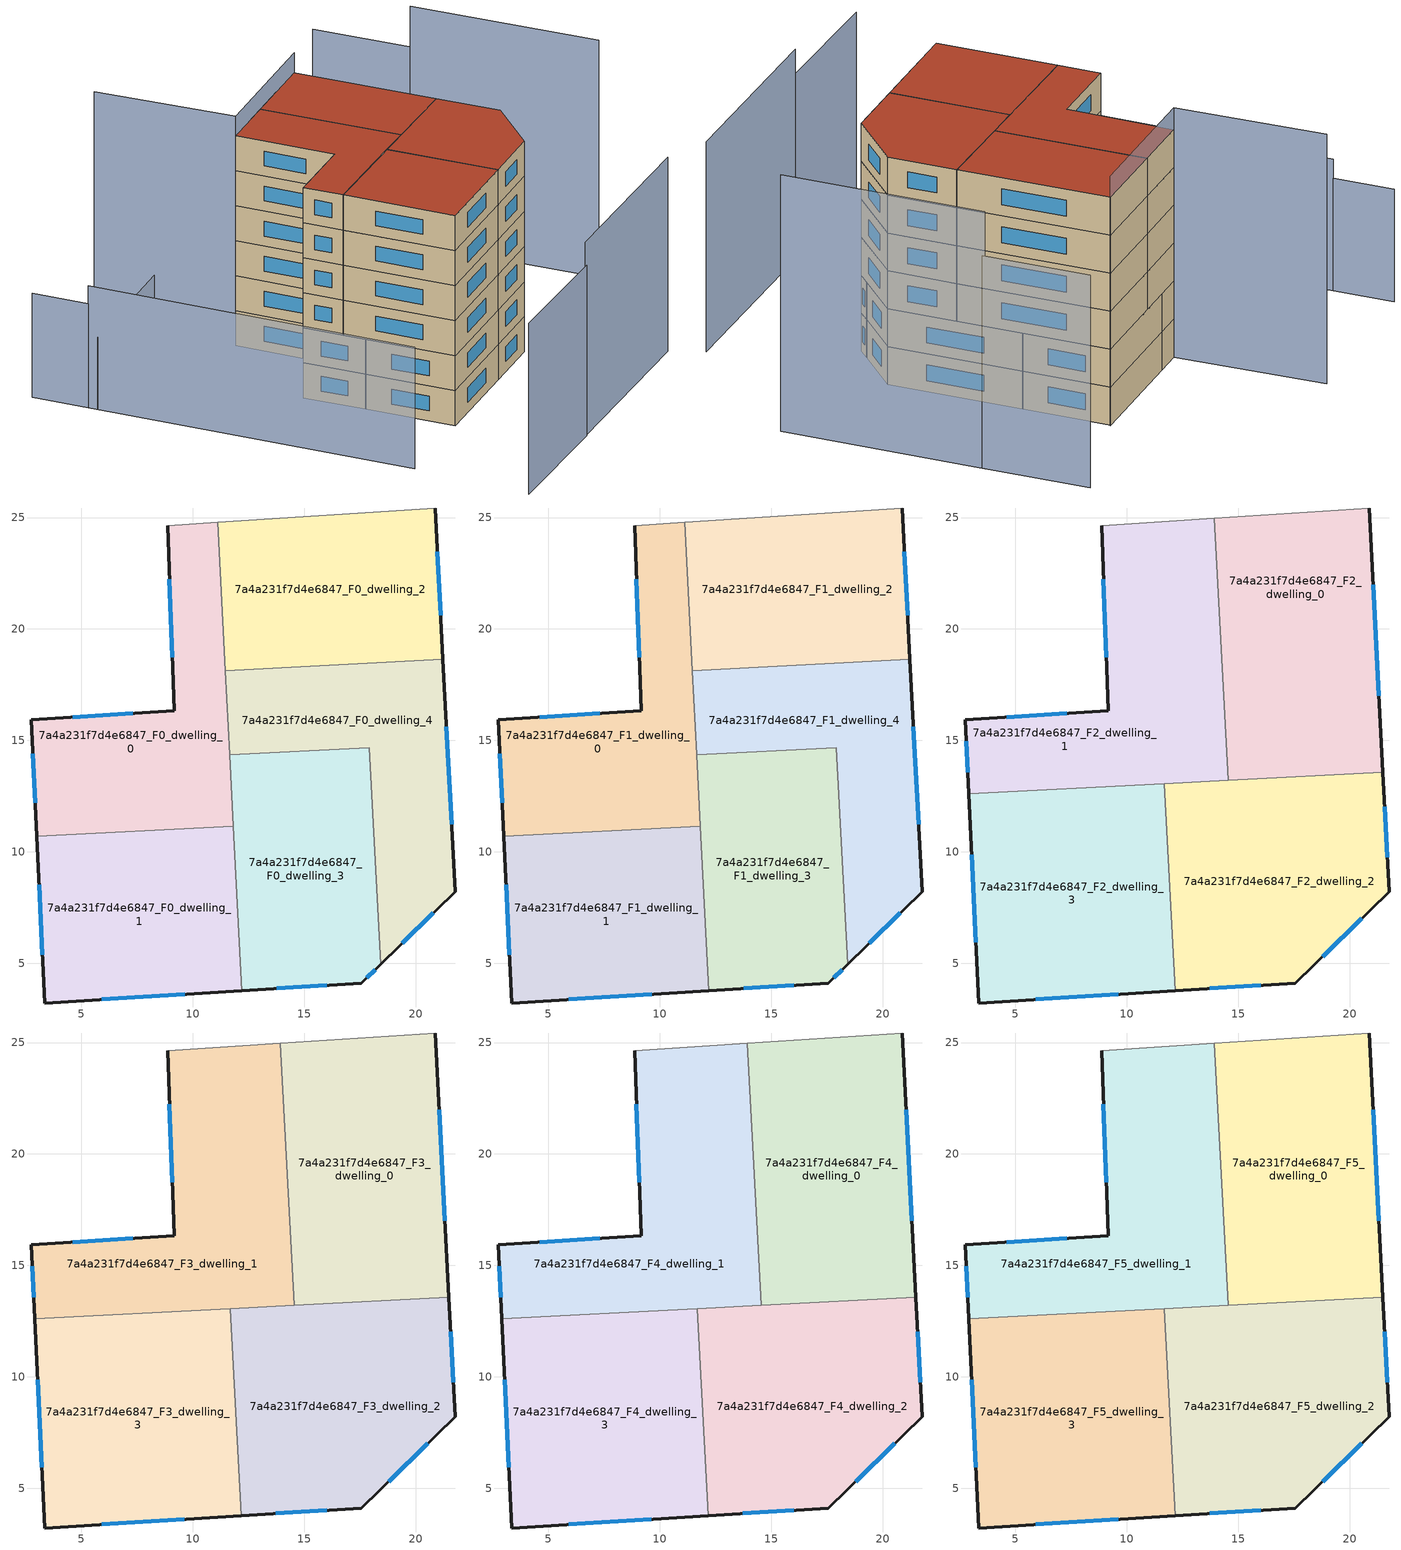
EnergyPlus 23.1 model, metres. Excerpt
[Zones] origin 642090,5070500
7a4a231f7d4e6847_F0_dwelling_0
 floor ground (EU_floor_Construction): 11.11,24.78 11.82,11.16 3.01,10.7 2.76,15.92 9.17,16.32 8.87,24.63 z0
 wall outside (EU_wall_Construction): 8.87,24.63 9.17,16.32 2.76,15.92 3.01,10.7 z0:3
 wall adiabatic (EU_wall_Construction): 11.11,24.78 8.87,24.63 z0:3
 wall to 7a4a231f7d4e6847_F0_dwelling_1 (EU_wall_Construction): 3.01,10.7 11.82,11.16 z0:3
 wall to 7a4a231f7d4e6847_F0_dwelling_2 (EU_wall_Construction): 11.46,18.13 11.11,24.78 z0:3
 wall to 7a4a231f7d4e6847_F0_dwelling_4 (EU_wall_Construction): 11.66,14.34 11.46,18.13 z0:3
 wall to 7a4a231f7d4e6847_F0_dwelling_3 (EU_wall_Construction): 11.82,11.16 11.66,14.34 z0:3
 window (EU_Window_Construction): 8.95,22.22 9.08,18.73 / 2.83,14.41 2.94,12.21 / 7.31,16.21 4.62,16.04 z0.87:2.13
7a4a231f7d4e6847_F0_dwelling_1
 floor ground (EU_floor_Construction): 11.82,11.16 12.21,3.78 3.36,3.22 3.01,10.7 z0
 wall outside (EU_wall_Construction): 3.01,10.7 3.36,3.22 12.21,3.78 z0:3
 wall to 7a4a231f7d4e6847_F0_dwelling_3 (EU_wall_Construction): 12.21,3.78 11.82,11.16 z0:3
 window (EU_Window_Construction): 3.11,8.53 3.26,5.38 / 5.92,3.38 9.64,3.61 z0.87:2.13
7a4a231f7d4e6847_F0_dwelling_2
 floor ground (EU_floor_Construction): 20.88,25.43 21.23,18.64 11.46,18.13 11.11,24.78 z0
 wall outside (EU_wall_Construction): 21.23,18.64 20.88,25.43 z0:3
 wall to 7a4a231f7d4e6847_F0_dwelling_4 (EU_wall_Construction): 11.46,18.13 21.23,18.64 z0:3
 wall adiabatic (EU_wall_Construction): 20.88,25.43 11.11,24.78 z0:3
 window (EU_Window_Construction): 21.13,20.61 20.98,23.46 z0.87:2.13
7a4a231f7d4e6847_F0_dwelling_3
 floor ground (EU_floor_Construction): 17.92,14.67 18.43,4.95 17.57,4.11 12.21,3.78 11.66,14.34 z0
 wall outside (EU_wall_Construction): 12.21,3.78 17.57,4.11 18.43,4.95 z0:3
 wall to 7a4a231f7d4e6847_F0_dwelling_4 (EU_wall_Construction): 18.43,4.95 17.92,14.67 11.66,14.34 z0:3
 window (EU_Window_Construction): 13.76,3.87 16.01,4.01 / 17.82,4.36 18.18,4.71 z0.87:2.13
7a4a231f7d4e6847_F0_dwelling_4
 floor ground (EU_floor_Construction): 21.23,18.64 21.77,8.21 18.43,4.95 17.92,14.67 11.66,14.34 11.46,18.13 z0
 wall outside (EU_wall_Construction): 18.43,4.95 21.77,8.21 21.23,18.64 z0:3
 window (EU_Window_Construction): 21.61,11.24 21.39,15.62 / 19.4,5.9 20.8,7.27 z0.87:2.13
7a4a231f7d4e6847_F1_dwelling_0
 floor to 7a4a231f7d4e6847_F0_dwelling_0 (EU_floor_Construction): 11.11,24.78 11.82,11.16 3.01,10.7 2.76,15.92 9.17,16.32 8.87,24.63 z3
 wall outside (EU_wall_Construction): 8.87,24.63 9.17,16.32 2.76,15.92 3.01,10.7 z3:6
 wall adiabatic (EU_wall_Construction): 11.11,24.78 8.87,24.63 z3:6
 wall to 7a4a231f7d4e6847_F1_dwelling_1 (EU_wall_Construction): 3.01,10.7 11.82,11.16 z3:6
 wall to 7a4a231f7d4e6847_F1_dwelling_2 (EU_wall_Construction): 11.46,18.13 11.11,24.78 z3:6
 wall to 7a4a231f7d4e6847_F1_dwelling_4 (EU_wall_Construction): 11.66,14.34 11.46,18.13 z3:6
 wall to 7a4a231f7d4e6847_F1_dwelling_3 (EU_wall_Construction): 11.82,11.16 11.66,14.34 z3:6
 window (EU_Window_Construction): 8.95,22.22 9.08,18.73 / 2.83,14.41 2.94,12.21 / 7.31,16.21 4.62,16.04 z3.87:5.13
7a4a231f7d4e6847_F1_dwelling_1
 floor to 7a4a231f7d4e6847_F0_dwelling_1 (EU_floor_Construction): 11.82,11.16 12.21,3.78 3.36,3.22 3.01,10.7 z3
 wall outside (EU_wall_Construction): 3.01,10.7 3.36,3.22 12.21,3.78 z3:6
 wall to 7a4a231f7d4e6847_F1_dwelling_3 (EU_wall_Construction): 12.21,3.78 11.82,11.16 z3:6
 window (EU_Window_Construction): 3.11,8.53 3.26,5.38 / 5.92,3.38 9.64,3.61 z3.87:5.13
 ceiling adiabatic (EU_roof_Construction): 12.17,3.77 11.79,11.15 3.01,10.7 3.36,3.22 z6
7a4a231f7d4e6847_F1_dwelling_2
 floor to 7a4a231f7d4e6847_F0_dwelling_2 (EU_floor_Construction): 20.88,25.43 21.23,18.64 11.46,18.13 11.11,24.78 z3
 wall outside (EU_wall_Construction): 21.23,18.64 20.88,25.43 z3:6
 wall to 7a4a231f7d4e6847_F1_dwelling_4 (EU_wall_Construction): 11.46,18.13 21.23,18.64 z3:6
 wall adiabatic (EU_wall_Construction): 20.88,25.43 11.11,24.78 z3:6
 window (EU_Window_Construction): 21.13,20.61 20.98,23.46 z3.87:5.13
7a4a231f7d4e6847_F1_dwelling_3
 floor to 7a4a231f7d4e6847_F0_dwelling_3 (EU_floor_Construction): 17.92,14.67 18.43,4.95 17.57,4.11 12.21,3.78 11.66,14.34 z3
 wall outside (EU_wall_Construction): 12.21,3.78 17.57,4.11 18.43,4.95 z3:6
 wall to 7a4a231f7d4e6847_F1_dwelling_4 (EU_wall_Construction): 18.43,4.95 17.92,14.67 11.66,14.34 z3:6
 window (EU_Window_Construction): 13.76,3.87 16.01,4.01 / 17.82,4.36 18.18,4.71 z3.87:5.13
 ceiling adiabatic (EU_roof_Construction): 17.57,4.11 18.43,4.95 17.99,13.38 11.72,13.05 12.21,3.78 z6
7a4a231f7d4e6847_F1_dwelling_4
 floor to 7a4a231f7d4e6847_F0_dwelling_4 (EU_floor_Construction): 21.23,18.64 21.77,8.21 18.43,4.95 17.92,14.67 11.66,14.34 11.46,18.13 z3
 wall outside (EU_wall_Construction): 18.43,4.95 21.77,8.21 21.23,18.64 z3:6
 window (EU_Window_Construction): 21.61,11.24 21.39,15.62 / 19.4,5.9 20.8,7.27 z3.87:5.13
 ceiling adiabatic (EU_roof_Construction): 21.77,8.21 21.49,13.56 17.99,13.38 18.43,4.95 z6
7a4a231f7d4e6847_F2_dwelling_0
 floor to 7a4a231f7d4e6847_F1_dwelling_2 (EU_floor_Construction): 20.88,25.43 21.23,18.64 14.28,18.28 13.94,24.97 z6
 floor to 7a4a231f7d4e6847_F1_dwelling_4 (EU_floor_Construction): 21.23,18.64 21.49,13.56 17.99,13.38 17.92,14.67 14.48,14.49 14.28,18.28 z6
 floor to 7a4a231f7d4e6847_F1_dwelling_3 (EU_floor_Construction): 17.92,14.67 17.99,13.38 14.55,13.2 14.48,14.49 z6
 wall outside (EU_wall_Construction): 21.49,13.56 20.88,25.43 z6:9
 wall to 7a4a231f7d4e6847_F2_dwelling_1 (EU_wall_Construction): 13.94,24.97 14.55,13.2 z6:9
 wall adiabatic (EU_wall_Construction): 20.88,25.43 13.94,24.97 z6:9
 wall to 7a4a231f7d4e6847_F2_dwelling_2 (EU_wall_Construction): 14.55,13.2 21.49,13.56 z6:9
 window (EU_Window_Construction): 21.31,17 21.06,21.99 z6.87:8.13
7a4a231f7d4e6847_F2_dwelling_1
 floor to 7a4a231f7d4e6847_F1_dwelling_0 (EU_floor_Construction): 11.11,24.78 11.72,13.06 2.92,12.6 2.76,15.92 9.17,16.32 8.87,24.63 z6
 floor to 7a4a231f7d4e6847_F1_dwelling_2 (EU_floor_Construction): 13.94,24.97 14.28,18.28 11.46,18.13 11.11,24.78 z6
 floor to 7a4a231f7d4e6847_F1_dwelling_4 (EU_floor_Construction): 14.28,18.28 14.48,14.49 11.66,14.34 11.46,18.13 z6
 floor to 7a4a231f7d4e6847_F1_dwelling_3 (EU_floor_Construction): 14.48,14.49 14.55,13.2 11.72,13.06 11.66,14.34 z6
 wall outside (EU_wall_Construction): 8.87,24.63 9.17,16.32 2.76,15.92 2.92,12.6 z6:9
 wall adiabatic (EU_wall_Construction): 13.94,24.97 8.87,24.63 z6:9
 wall to 7a4a231f7d4e6847_F2_dwelling_3 (EU_wall_Construction): 2.92,12.6 11.69,13.05 z6:9
 wall to 7a4a231f7d4e6847_F2_dwelling_2 (EU_wall_Construction): 11.69,13.05 14.55,13.2 z6:9
 window (EU_Window_Construction): 2.81,14.96 2.87,13.56 / 7.31,16.21 4.62,16.04 / 8.95,22.22 9.08,18.73 z6.87:8.13
7a4a231f7d4e6847_F2_dwelling_2
 floor to 7a4a231f7d4e6847_F1_dwelling_1 (EU_floor_Construction): 11.82,11.16 12.21,3.78 12.17,3.77 11.79,11.15 z6
 floor to 7a4a231f7d4e6847_F1_dwelling_0 (EU_floor_Construction): 11.72,13.05 11.82,11.16 11.79,11.15 11.69,13.05 z6
 floor adiabatic (EU_floor_Construction): 21.49,13.56 21.77,8.21 17.57,4.11 12.17,3.77 12.21,3.78 11.72,13.05 11.69,13.05 z6
 wall outside (EU_wall_Construction): 12.17,3.77 17.57,4.11 21.77,8.21 21.49,13.56 z6:9
 wall to 7a4a231f7d4e6847_F2_dwelling_3 (EU_wall_Construction): 11.69,13.05 12.17,3.77 z6:9
 window (EU_Window_Construction): 18.79,5.3 20.55,7.02 / 13.74,3.87 16,4.01 / 21.69,9.77 21.57,12.01 z6.87:8.13
7a4a231f7d4e6847_F2_dwelling_3
 floor to 7a4a231f7d4e6847_F1_dwelling_0 (EU_floor_Construction): 11.69,13.05 11.79,11.15 3.01,10.7 2.92,12.6 z6
 floor adiabatic (EU_floor_Construction): 11.69,13.05 12.17,3.77 3.36,3.22 2.92,12.6 3.01,10.7 11.79,11.15 z6
 wall outside (EU_wall_Construction): 2.92,12.6 3.36,3.22 12.17,3.77 z6:9
 window (EU_Window_Construction): 5.91,3.38 9.62,3.61 / 3.04,9.88 3.23,5.94 z6.87:8.13
7a4a231f7d4e6847_F3_dwelling_0
 floor to 7a4a231f7d4e6847_F2_dwelling_0 (EU_floor_Construction): 20.88,25.43 21.49,13.56 14.55,13.2 13.94,24.97 z9
 wall outside (EU_wall_Construction): 21.49,13.56 20.88,25.43 z9:12
 wall to 7a4a231f7d4e6847_F3_dwelling_1 (EU_wall_Construction): 13.94,24.97 14.55,13.2 z9:12
 wall adiabatic (EU_wall_Construction): 20.88,25.43 13.94,24.97 z9:12
 wall to 7a4a231f7d4e6847_F3_dwelling_2 (EU_wall_Construction): 14.55,13.2 21.49,13.56 z9:12
 window (EU_Window_Construction): 21.31,17 21.06,21.99 z9.87:11.13
7a4a231f7d4e6847_F3_dwelling_1
 floor to 7a4a231f7d4e6847_F2_dwelling_1 (EU_floor_Construction): 13.94,24.97 14.55,13.2 2.92,12.6 2.76,15.92 9.17,16.32 8.87,24.63 z9
 wall outside (EU_wall_Construction): 8.87,24.63 9.17,16.32 2.76,15.92 2.92,12.6 z9:12
 wall adiabatic (EU_wall_Construction): 13.94,24.97 8.87,24.63 z9:12
 wall to 7a4a231f7d4e6847_F3_dwelling_3 (EU_wall_Construction): 2.92,12.6 11.69,13.05 z9:12
 wall to 7a4a231f7d4e6847_F3_dwelling_2 (EU_wall_Construction): 11.69,13.05 14.55,13.2 z9:12
 window (EU_Window_Construction): 2.81,14.96 2.87,13.56 / 7.31,16.21 4.62,16.04 / 8.95,22.22 9.08,18.73 z9.87:11.13
7a4a231f7d4e6847_F3_dwelling_2
 floor to 7a4a231f7d4e6847_F2_dwelling_2 (EU_floor_Construction): 21.49,13.56 21.77,8.21 17.57,4.11 12.17,3.77 11.69,13.05 z9
 wall outside (EU_wall_Construction): 12.17,3.77 17.57,4.11 21.77,8.21 21.49,13.56 z9:12
 wall to 7a4a231f7d4e6847_F3_dwelling_3 (EU_wall_Construction): 11.69,13.05 12.17,3.77 z9:12
 window (EU_Window_Construction): 18.79,5.3 20.55,7.02 / 13.74,3.87 16,4.01 / 21.69,9.77 21.57,12.01 z9.87:11.13
7a4a231f7d4e6847_F3_dwelling_3
 floor to 7a4a231f7d4e6847_F2_dwelling_3 (EU_floor_Construction): 11.69,13.05 12.17,3.77 3.36,3.22 2.92,12.6 z9
 wall outside (EU_wall_Construction): 2.92,12.6 3.36,3.22 12.17,3.77 z9:12
 window (EU_Window_Construction): 5.91,3.38 9.62,3.61 / 3.04,9.88 3.23,5.94 z9.87:11.13
7a4a231f7d4e6847_F4_dwelling_0
 floor to 7a4a231f7d4e6847_F3_dwelling_0 (EU_floor_Construction): 20.88,25.43 21.49,13.56 14.55,13.2 13.94,24.97 z12
 wall outside (EU_wall_Construction): 21.49,13.56 20.88,25.43 z12:15
 wall to 7a4a231f7d4e6847_F4_dwelling_1 (EU_wall_Construction): 13.94,24.97 14.55,13.2 z12:15
 wall adiabatic (EU_wall_Construction): 20.88,25.43 13.94,24.97 z12:15
 wall to 7a4a231f7d4e6847_F4_dwelling_2 (EU_wall_Construction): 14.55,13.2 21.49,13.56 z12:15
 window (EU_Window_Construction): 21.31,17 21.06,21.99 z12.87:14.13
7a4a231f7d4e6847_F4_dwelling_1
 floor to 7a4a231f7d4e6847_F3_dwelling_1 (EU_floor_Construction): 13.94,24.97 14.55,13.2 2.92,12.6 2.76,15.92 9.17,16.32 8.87,24.63 z12
 wall outside (EU_wall_Construction): 8.87,24.63 9.17,16.32 2.76,15.92 2.92,12.6 z12:15
 wall adiabatic (EU_wall_Construction): 13.94,24.97 8.87,24.63 z12:15
 wall to 7a4a231f7d4e6847_F4_dwelling_3 (EU_wall_Construction): 2.92,12.6 11.69,13.05 z12:15
 wall to 7a4a231f7d4e6847_F4_dwelling_2 (EU_wall_Construction): 11.69,13.05 14.55,13.2 z12:15
 window (EU_Window_Construction): 2.81,14.96 2.87,13.56 / 7.31,16.21 4.62,16.04 / 8.95,22.22 9.08,18.73 z12.87:14.13
7a4a231f7d4e6847_F4_dwelling_2
 floor to 7a4a231f7d4e6847_F3_dwelling_2 (EU_floor_Construction): 21.49,13.56 21.77,8.21 17.57,4.11 12.17,3.77 11.69,13.05 z12
 wall outside (EU_wall_Construction): 12.17,3.77 17.57,4.11 21.77,8.21 21.49,13.56 z12:15
 wall to 7a4a231f7d4e6847_F4_dwelling_3 (EU_wall_Construction): 11.69,13.05 12.17,3.77 z12:15
 window (EU_Window_Construction): 18.79,5.3 20.55,7.02 / 13.74,3.87 16,4.01 / 21.69,9.77 21.57,12.01 z12.87:14.13
7a4a231f7d4e6847_F4_dwelling_3
 floor to 7a4a231f7d4e6847_F3_dwelling_3 (EU_floor_Construction): 11.69,13.05 12.17,3.77 3.36,3.22 2.92,12.6 z12
 wall outside (EU_wall_Construction): 2.92,12.6 3.36,3.22 12.17,3.77 z12:15
 window (EU_Window_Construction): 5.91,3.38 9.62,3.61 / 3.04,9.88 3.23,5.94 z12.87:14.13
7a4a231f7d4e6847_F5_dwelling_0
 floor to 7a4a231f7d4e6847_F4_dwelling_0 (EU_floor_Construction): 20.88,25.43 21.49,13.56 14.55,13.2 13.94,24.97 z15
 wall outside (EU_wall_Construction): 21.49,13.56 20.88,25.43 z15:18
 wall to 7a4a231f7d4e6847_F5_dwelling_1 (EU_wall_Construction): 13.94,24.97 14.55,13.2 z15:18
 wall adiabatic (EU_wall_Construction): 20.88,25.43 13.94,24.97 z15:18
 wall to 7a4a231f7d4e6847_F5_dwelling_2 (EU_wall_Construction): 14.55,13.2 21.49,13.56 z15:18
 window (EU_Window_Construction): 21.31,17 21.06,21.99 z15.87:17.13
 roof outside (EU_roof_Construction): 21.49,13.56 20.88,25.43 13.94,24.97 14.55,13.2 z18
7a4a231f7d4e6847_F5_dwelling_1
 floor to 7a4a231f7d4e6847_F4_dwelling_1 (EU_floor_Construction): 13.94,24.97 14.55,13.2 2.92,12.6 2.76,15.92 9.17,16.32 8.87,24.63 z15
 wall outside (EU_wall_Construction): 8.87,24.63 9.17,16.32 2.76,15.92 2.92,12.6 z15:18
 wall adiabatic (EU_wall_Construction): 13.94,24.97 8.87,24.63 z15:18
 wall to 7a4a231f7d4e6847_F5_dwelling_3 (EU_wall_Construction): 2.92,12.6 11.69,13.05 z15:18
 wall to 7a4a231f7d4e6847_F5_dwelling_2 (EU_wall_Construction): 11.69,13.05 14.55,13.2 z15:18
 window (EU_Window_Construction): 2.81,14.96 2.87,13.56 / 7.31,16.21 4.62,16.04 / 8.95,22.22 9.08,18.73 z15.87:17.13
 roof outside (EU_roof_Construction): 14.55,13.2 13.94,24.97 8.87,24.63 9.17,16.32 2.76,15.92 2.92,12.6 z18
7a4a231f7d4e6847_F5_dwelling_2
 floor to 7a4a231f7d4e6847_F4_dwelling_2 (EU_floor_Construction): 21.49,13.56 21.77,8.21 17.57,4.11 12.17,3.77 11.69,13.05 z15
 wall outside (EU_wall_Construction): 12.17,3.77 17.57,4.11 21.77,8.21 21.49,13.56 z15:18
 wall to 7a4a231f7d4e6847_F5_dwelling_3 (EU_wall_Construction): 11.69,13.05 12.17,3.77 z15:18
 window (EU_Window_Construction): 18.79,5.3 20.55,7.02 / 13.74,3.87 16,4.01 / 21.69,9.77 21.57,12.01 z15.87:17.13
 roof outside (EU_roof_Construction): 17.57,4.11 21.77,8.21 21.49,13.56 11.69,13.05 12.17,3.77 z18
7a4a231f7d4e6847_F5_dwelling_3
 floor to 7a4a231f7d4e6847_F4_dwelling_3 (EU_floor_Construction): 11.69,13.05 12.17,3.77 3.36,3.22 2.92,12.6 z15
 wall outside (EU_wall_Construction): 2.92,12.6 3.36,3.22 12.17,3.77 z15:18
 window (EU_Window_Construction): 5.91,3.38 9.62,3.61 / 3.04,9.88 3.23,5.94 z15.87:17.13
 roof outside (EU_roof_Construction): 12.17,3.77 11.69,13.05 2.92,12.6 3.36,3.22 z18
shading: 6.01,-6.65 22.47,-5.8 z0:16.6; -5.12,-7.17 6.16,-6.69 z0:14.6; 31.98,4.69 31.18,20.42 z0:20.3; -5.94,30.14 -4.87,2.71 z0:10.4; 31.19,20.23 30.78,28.55 z0:16.8; 20.96,25.43 8.81,24.63 / 8.81,24.63 8.04,36.33 z0:19.7; 5.86,30.18 -5.94,29.34 z0:6.2; -6.14,34.84 -5.94,30.14 z0:8.9
[Building]
EU S2 Campaign: North Axis=0; Terrain=City; Solar Distribution=FullExterior
[Site:Location]
Lyon-Bron: Latitude=45.75; Longitude=5; Time Zone=1; Elevation=198
[SizingPeriod:WeatherFileDays]
AnnualSizingPeriod: Begin Month=1; Begin Day of Month=1; End Month=12; End Day of Month=31; Day of Week for Start Day=Monday; Use Weather File Daylight Saving Period=No; Use Weather File Rain and Snow Indicators=No
[MATERIAL]
EU_InternalMass_Material: Roughness=MediumRough; Thickness=0.1; Conductivity=1; Density=1800; Specific Heat=900; Thermal Absorptance=0.9; Solar Absorptance=0.7; Visible Absorptance=0.7
[MATERIAL:NOMASS] Roughness=MediumRough; Thermal Absorptance=0.9; Solar Absorptance=0.7; Visible Absorptance=0.7
Name | Thermal Resistance
EU_wall_NoMass | 1.15691
EU_roof_NoMass | 1.19505
EU_floor_NoMass | 1.78277
[WINDOWMATERIAL:SIMPLEGLAZINGSYSTEM]
EU_Window_SimpleGlazing: UFactor=2.71266; Solar Heat Gain Coefficient=0.75; Visible Transmittance=0.75
[CONSTRUCTION]
EU_wall_Construction: EU_wall_NoMass
EU_roof_Construction: EU_roof_NoMass
EU_floor_Construction: EU_floor_NoMass
EU_InternalMass_Construction: EU_InternalMass_Material
EU_Window_Construction: EU_Window_SimpleGlazing
[ZONE] Type=1; Multiplier=1; Ceiling Height=autocalculate; Floor Area=autocalculate; Part of Total Floor Area=Yes
Name | Volume
7a4a231f7d4e6847_F0_dwelling_0; 7a4a231f7d4e6847_F1_dwelling_0 | 197.433
7a4a231f7d4e6847_F2_dwelling_0; 7a4a231f7d4e6847_F3_dwelling_0; 7a4a231f7d4e6847_F4_dwelling_0; 7a4a231f7d4e6847_F5_dwelling_0 | 246.823
7a4a231f7d4e6847_F0_dwelling_1; 7a4a231f7d4e6847_F1_dwelling_1 | 197.45
7a4a231f7d4e6847_F2_dwelling_1; 7a4a231f7d4e6847_F3_dwelling_1; 7a4a231f7d4e6847_F4_dwelling_1; 7a4a231f7d4e6847_F5_dwelling_1 | 246.83
7a4a231f7d4e6847_F0_dwelling_2; 7a4a231f7d4e6847_F1_dwelling_2; 7a4a231f7d4e6847_F0_dwelling_3; 7a4a231f7d4e6847_F1_dwelling_3 | 197.464
7a4a231f7d4e6847_F2_dwelling_2; 7a4a231f7d4e6847_F3_dwelling_2; 7a4a231f7d4e6847_F4_dwelling_2; 7a4a231f7d4e6847_F5_dwelling_2 | 246.834
7a4a231f7d4e6847_F2_dwelling_3; 7a4a231f7d4e6847_F3_dwelling_3; 7a4a231f7d4e6847_F4_dwelling_3; 7a4a231f7d4e6847_F5_dwelling_3 | 246.816
7a4a231f7d4e6847_F0_dwelling_4; 7a4a231f7d4e6847_F1_dwelling_4 | 197.447
[INTERNALMASS] Construction=EU_InternalMass_Construction
Name | Zone or ZoneList | Surface Area
7a4a231f7d4e6847_F0_dwelling_0_EU_InternalMass | 7a4a231f7d4e6847_F0_dwelling_0 | 65.8118
7a4a231f7d4e6847_F0_dwelling_1_EU_InternalMass | 7a4a231f7d4e6847_F0_dwelling_1 | 65.8177
7a4a231f7d4e6847_F0_dwelling_2_EU_InternalMass | 7a4a231f7d4e6847_F0_dwelling_2 | 65.822
7a4a231f7d4e6847_F0_dwelling_3_EU_InternalMass | 7a4a231f7d4e6847_F0_dwelling_3 | 65.821
7a4a231f7d4e6847_F0_dwelling_4_EU_InternalMass | 7a4a231f7d4e6847_F0_dwelling_4 | 65.8159
7a4a231f7d4e6847_F1_dwelling_0_EU_InternalMass | 7a4a231f7d4e6847_F1_dwelling_0 | 65.8118
7a4a231f7d4e6847_F1_dwelling_1_EU_InternalMass | 7a4a231f7d4e6847_F1_dwelling_1 | 65.8177
7a4a231f7d4e6847_F1_dwelling_2_EU_InternalMass | 7a4a231f7d4e6847_F1_dwelling_2 | 65.822
7a4a231f7d4e6847_F1_dwelling_3_EU_InternalMass | 7a4a231f7d4e6847_F1_dwelling_3 | 65.821
7a4a231f7d4e6847_F1_dwelling_4_EU_InternalMass | 7a4a231f7d4e6847_F1_dwelling_4 | 65.8159
7a4a231f7d4e6847_F2_dwelling_0_EU_InternalMass | 7a4a231f7d4e6847_F2_dwelling_0 | 82.2708
7a4a231f7d4e6847_F2_dwelling_1_EU_InternalMass | 7a4a231f7d4e6847_F2_dwelling_1 | 82.2774
7a4a231f7d4e6847_F2_dwelling_2_EU_InternalMass | 7a4a231f7d4e6847_F2_dwelling_2 | 82.2769
7a4a231f7d4e6847_F2_dwelling_3_EU_InternalMass | 7a4a231f7d4e6847_F2_dwelling_3 | 82.27
7a4a231f7d4e6847_F3_dwelling_0_EU_InternalMass | 7a4a231f7d4e6847_F3_dwelling_0 | 82.2708
7a4a231f7d4e6847_F3_dwelling_1_EU_InternalMass | 7a4a231f7d4e6847_F3_dwelling_1 | 82.2774
7a4a231f7d4e6847_F3_dwelling_2_EU_InternalMass | 7a4a231f7d4e6847_F3_dwelling_2 | 82.2769
7a4a231f7d4e6847_F3_dwelling_3_EU_InternalMass | 7a4a231f7d4e6847_F3_dwelling_3 | 82.27
7a4a231f7d4e6847_F4_dwelling_0_EU_InternalMass | 7a4a231f7d4e6847_F4_dwelling_0 | 82.2708
7a4a231f7d4e6847_F4_dwelling_1_EU_InternalMass | 7a4a231f7d4e6847_F4_dwelling_1 | 82.2774
7a4a231f7d4e6847_F4_dwelling_2_EU_InternalMass | 7a4a231f7d4e6847_F4_dwelling_2 | 82.2769
7a4a231f7d4e6847_F4_dwelling_3_EU_InternalMass | 7a4a231f7d4e6847_F4_dwelling_3 | 82.27
7a4a231f7d4e6847_F5_dwelling_0_EU_InternalMass | 7a4a231f7d4e6847_F5_dwelling_0 | 82.2708
7a4a231f7d4e6847_F5_dwelling_1_EU_InternalMass | 7a4a231f7d4e6847_F5_dwelling_1 | 82.2774
7a4a231f7d4e6847_F5_dwelling_2_EU_InternalMass | 7a4a231f7d4e6847_F5_dwelling_2 | 82.2769
7a4a231f7d4e6847_F5_dwelling_3_EU_InternalMass | 7a4a231f7d4e6847_F5_dwelling_3 | 82.27
[OTHEREQUIPMENT] Fuel Type=Electricity; Design Level Calculation Method=Watts/Area; Power per Zone Floor Area=1; Fraction Latent=0; Fraction Radiant=0; Fraction Lost=0; Carbon Dioxide Generation Rate=0; EndUse Subcategory=EU_Step8_InternalGains
Name | Zone or ZoneList or Space or SpaceList | Schedule
EU_Step8_InternalGain_7a4a231f7d4e6847_F0_dwelling_0_f000 | 7a4a231f7d4e6847_F0_dwelling_0 | EU_Step8_GainSchedule_7a4a231f7d4e6847_F0_dwelling_0_f000
EU_Step8_InternalGain_7a4a231f7d4e6847_F0_dwelling_1_f000 | 7a4a231f7d4e6847_F0_dwelling_1 | EU_Step8_GainSchedule_7a4a231f7d4e6847_F0_dwelling_1_f000
EU_Step8_InternalGain_7a4a231f7d4e6847_F0_dwelling_2_f000 | 7a4a231f7d4e6847_F0_dwelling_2 | EU_Step8_GainSchedule_7a4a231f7d4e6847_F0_dwelling_2_f000
EU_Step8_InternalGain_7a4a231f7d4e6847_F0_dwelling_3_f000 | 7a4a231f7d4e6847_F0_dwelling_3 | EU_Step8_GainSchedule_7a4a231f7d4e6847_F0_dwelling_3_f000
EU_Step8_InternalGain_7a4a231f7d4e6847_F0_dwelling_4_f000 | 7a4a231f7d4e6847_F0_dwelling_4 | EU_Step8_GainSchedule_7a4a231f7d4e6847_F0_dwelling_4_f000
EU_Step8_InternalGain_7a4a231f7d4e6847_F1_dwelling_0_f000 | 7a4a231f7d4e6847_F1_dwelling_0 | EU_Step8_GainSchedule_7a4a231f7d4e6847_F1_dwelling_0_f000
EU_Step8_InternalGain_7a4a231f7d4e6847_F1_dwelling_1_f000 | 7a4a231f7d4e6847_F1_dwelling_1 | EU_Step8_GainSchedule_7a4a231f7d4e6847_F1_dwelling_1_f000
EU_Step8_InternalGain_7a4a231f7d4e6847_F1_dwelling_2_f000 | 7a4a231f7d4e6847_F1_dwelling_2 | EU_Step8_GainSchedule_7a4a231f7d4e6847_F1_dwelling_2_f000
EU_Step8_InternalGain_7a4a231f7d4e6847_F1_dwelling_3_f000 | 7a4a231f7d4e6847_F1_dwelling_3 | EU_Step8_GainSchedule_7a4a231f7d4e6847_F1_dwelling_3_f000
EU_Step8_InternalGain_7a4a231f7d4e6847_F1_dwelling_4_f000 | 7a4a231f7d4e6847_F1_dwelling_4 | EU_Step8_GainSchedule_7a4a231f7d4e6847_F1_dwelling_4_f000
EU_Step8_InternalGain_7a4a231f7d4e6847_F2_dwelling_0_f000 | 7a4a231f7d4e6847_F2_dwelling_0 | EU_Step8_GainSchedule_7a4a231f7d4e6847_F2_dwelling_0_f000
EU_Step8_InternalGain_7a4a231f7d4e6847_F2_dwelling_1_f000 | 7a4a231f7d4e6847_F2_dwelling_1 | EU_Step8_GainSchedule_7a4a231f7d4e6847_F2_dwelling_1_f000
EU_Step8_InternalGain_7a4a231f7d4e6847_F2_dwelling_2_f000 | 7a4a231f7d4e6847_F2_dwelling_2 | EU_Step8_GainSchedule_7a4a231f7d4e6847_F2_dwelling_2_f000
EU_Step8_InternalGain_7a4a231f7d4e6847_F2_dwelling_3_f000 | 7a4a231f7d4e6847_F2_dwelling_3 | EU_Step8_GainSchedule_7a4a231f7d4e6847_F2_dwelling_3_f000
EU_Step8_InternalGain_7a4a231f7d4e6847_F3_dwelling_0_f000 | 7a4a231f7d4e6847_F3_dwelling_0 | EU_Step8_GainSchedule_7a4a231f7d4e6847_F3_dwelling_0_f000
EU_Step8_InternalGain_7a4a231f7d4e6847_F3_dwelling_1_f000 | 7a4a231f7d4e6847_F3_dwelling_1 | EU_Step8_GainSchedule_7a4a231f7d4e6847_F3_dwelling_1_f000
EU_Step8_InternalGain_7a4a231f7d4e6847_F3_dwelling_2_f000 | 7a4a231f7d4e6847_F3_dwelling_2 | EU_Step8_GainSchedule_7a4a231f7d4e6847_F3_dwelling_2_f000
EU_Step8_InternalGain_7a4a231f7d4e6847_F3_dwelling_3_f000 | 7a4a231f7d4e6847_F3_dwelling_3 | EU_Step8_GainSchedule_7a4a231f7d4e6847_F3_dwelling_3_f000
EU_Step8_InternalGain_7a4a231f7d4e6847_F4_dwelling_0_f000 | 7a4a231f7d4e6847_F4_dwelling_0 | EU_Step8_GainSchedule_7a4a231f7d4e6847_F4_dwelling_0_f000
EU_Step8_InternalGain_7a4a231f7d4e6847_F4_dwelling_1_f000 | 7a4a231f7d4e6847_F4_dwelling_1 | EU_Step8_GainSchedule_7a4a231f7d4e6847_F4_dwelling_1_f000
EU_Step8_InternalGain_7a4a231f7d4e6847_F4_dwelling_2_f000 | 7a4a231f7d4e6847_F4_dwelling_2 | EU_Step8_GainSchedule_7a4a231f7d4e6847_F4_dwelling_2_f000
EU_Step8_InternalGain_7a4a231f7d4e6847_F4_dwelling_3_f000 | 7a4a231f7d4e6847_F4_dwelling_3 | EU_Step8_GainSchedule_7a4a231f7d4e6847_F4_dwelling_3_f000
EU_Step8_InternalGain_7a4a231f7d4e6847_F5_dwelling_0_f000 | 7a4a231f7d4e6847_F5_dwelling_0 | EU_Step8_GainSchedule_7a4a231f7d4e6847_F5_dwelling_0_f000
EU_Step8_InternalGain_7a4a231f7d4e6847_F5_dwelling_1_f000 | 7a4a231f7d4e6847_F5_dwelling_1 | EU_Step8_GainSchedule_7a4a231f7d4e6847_F5_dwelling_1_f000
EU_Step8_InternalGain_7a4a231f7d4e6847_F5_dwelling_2_f000 | 7a4a231f7d4e6847_F5_dwelling_2 | EU_Step8_GainSchedule_7a4a231f7d4e6847_F5_dwelling_2_f000
EU_Step8_InternalGain_7a4a231f7d4e6847_F5_dwelling_3_f000 | 7a4a231f7d4e6847_F5_dwelling_3 | EU_Step8_GainSchedule_7a4a231f7d4e6847_F5_dwelling_3_f000
[ZONEVENTILATION:DESIGNFLOWRATE] Schedule=EU_AlwaysOn; Design Flow Rate Calculation Method=AirChanges/Hour; Air Changes per Hour=0.551728; Ventilation Type=Natural; Fan Pressure Rise=0; Fan Total Efficiency=1; Constant Term Coefficient=1; Temperature Term Coefficient=0; Velocity Term Coefficient=0; Velocity Squared Term Coefficient=0; Minimum Indoor Temperature=-100; Maximum Indoor Temperature=100; Delta Temperature=-100; Minimum Outdoor Temperature=-100; Maximum Outdoor Temperature=100; Maximum Wind Speed=40
Name | Zone or ZoneList or Space or SpaceList
EU_ConstantAir_7a4a231f7d4e6847_F0_dwelling_0 | 7a4a231f7d4e6847_F0_dwelling_0
EU_ConstantAir_7a4a231f7d4e6847_F0_dwelling_1 | 7a4a231f7d4e6847_F0_dwelling_1
EU_ConstantAir_7a4a231f7d4e6847_F0_dwelling_2 | 7a4a231f7d4e6847_F0_dwelling_2
EU_ConstantAir_7a4a231f7d4e6847_F0_dwelling_3 | 7a4a231f7d4e6847_F0_dwelling_3
EU_ConstantAir_7a4a231f7d4e6847_F0_dwelling_4 | 7a4a231f7d4e6847_F0_dwelling_4
EU_ConstantAir_7a4a231f7d4e6847_F1_dwelling_0 | 7a4a231f7d4e6847_F1_dwelling_0
EU_ConstantAir_7a4a231f7d4e6847_F1_dwelling_1 | 7a4a231f7d4e6847_F1_dwelling_1
EU_ConstantAir_7a4a231f7d4e6847_F1_dwelling_2 | 7a4a231f7d4e6847_F1_dwelling_2
EU_ConstantAir_7a4a231f7d4e6847_F1_dwelling_3 | 7a4a231f7d4e6847_F1_dwelling_3
EU_ConstantAir_7a4a231f7d4e6847_F1_dwelling_4 | 7a4a231f7d4e6847_F1_dwelling_4
EU_ConstantAir_7a4a231f7d4e6847_F2_dwelling_0 | 7a4a231f7d4e6847_F2_dwelling_0
EU_ConstantAir_7a4a231f7d4e6847_F2_dwelling_1 | 7a4a231f7d4e6847_F2_dwelling_1
EU_ConstantAir_7a4a231f7d4e6847_F2_dwelling_2 | 7a4a231f7d4e6847_F2_dwelling_2
EU_ConstantAir_7a4a231f7d4e6847_F2_dwelling_3 | 7a4a231f7d4e6847_F2_dwelling_3
EU_ConstantAir_7a4a231f7d4e6847_F3_dwelling_0 | 7a4a231f7d4e6847_F3_dwelling_0
EU_ConstantAir_7a4a231f7d4e6847_F3_dwelling_1 | 7a4a231f7d4e6847_F3_dwelling_1
EU_ConstantAir_7a4a231f7d4e6847_F3_dwelling_2 | 7a4a231f7d4e6847_F3_dwelling_2
EU_ConstantAir_7a4a231f7d4e6847_F3_dwelling_3 | 7a4a231f7d4e6847_F3_dwelling_3
EU_ConstantAir_7a4a231f7d4e6847_F4_dwelling_0 | 7a4a231f7d4e6847_F4_dwelling_0
EU_ConstantAir_7a4a231f7d4e6847_F4_dwelling_1 | 7a4a231f7d4e6847_F4_dwelling_1
EU_ConstantAir_7a4a231f7d4e6847_F4_dwelling_2 | 7a4a231f7d4e6847_F4_dwelling_2
EU_ConstantAir_7a4a231f7d4e6847_F4_dwelling_3 | 7a4a231f7d4e6847_F4_dwelling_3
EU_ConstantAir_7a4a231f7d4e6847_F5_dwelling_0 | 7a4a231f7d4e6847_F5_dwelling_0
EU_ConstantAir_7a4a231f7d4e6847_F5_dwelling_1 | 7a4a231f7d4e6847_F5_dwelling_1
EU_ConstantAir_7a4a231f7d4e6847_F5_dwelling_2 | 7a4a231f7d4e6847_F5_dwelling_2
EU_ConstantAir_7a4a231f7d4e6847_F5_dwelling_3 | 7a4a231f7d4e6847_F5_dwelling_3
[HVACTEMPLATE:THERMOSTAT] Constant Heating Setpoint=20; Constant Cooling Setpoint=50
EU_HeatOnly_7a4a231f7d4e6847_F0_dwelling_0; EU_HeatOnly_7a4a231f7d4e6847_F0_dwelling_1; EU_HeatOnly_7a4a231f7d4e6847_F0_dwelling_2; EU_HeatOnly_7a4a231f7d4e6847_F0_dwelling_3; EU_HeatOnly_7a4a231f7d4e6847_F0_dwelling_4; EU_HeatOnly_7a4a231f7d4e6847_F1_dwelling_0; EU_HeatOnly_7a4a231f7d4e6847_F1_dwelling_1; EU_HeatOnly_7a4a231f7d4e6847_F1_dwelling_2; EU_HeatOnly_7a4a231f7d4e6847_F1_dwelling_3; EU_HeatOnly_7a4a231f7d4e6847_F1_dwelling_4; EU_HeatOnly_7a4a231f7d4e6847_F2_dwelling_0; EU_HeatOnly_7a4a231f7d4e6847_F2_dwelling_1; EU_HeatOnly_7a4a231f7d4e6847_F2_dwelling_2; EU_HeatOnly_7a4a231f7d4e6847_F2_dwelling_3; EU_HeatOnly_7a4a231f7d4e6847_F3_dwelling_0; EU_HeatOnly_7a4a231f7d4e6847_F3_dwelling_1; EU_HeatOnly_7a4a231f7d4e6847_F3_dwelling_2; EU_HeatOnly_7a4a231f7d4e6847_F3_dwelling_3; EU_HeatOnly_7a4a231f7d4e6847_F4_dwelling_0; EU_HeatOnly_7a4a231f7d4e6847_F4_dwelling_1; EU_HeatOnly_7a4a231f7d4e6847_F4_dwelling_2; EU_HeatOnly_7a4a231f7d4e6847_F4_dwelling_3; EU_HeatOnly_7a4a231f7d4e6847_F5_dwelling_0; EU_HeatOnly_7a4a231f7d4e6847_F5_dwelling_1; EU_HeatOnly_7a4a231f7d4e6847_F5_dwelling_2; EU_HeatOnly_7a4a231f7d4e6847_F5_dwelling_3
[HVACTEMPLATE:ZONE:IDEALLOADSAIRSYSTEM] System Availability Schedule=EU_AlwaysOn; Maximum Heating Supply Air Temperature=50; Minimum Cooling Supply Air Temperature=13; Maximum Heating Supply Air Humidity Ratio=0.0156; Minimum Cooling Supply Air Humidity Ratio=0.0077; Heating Limit=NoLimit; Cooling Limit=NoLimit; Heating Availability Schedule=EU_AlwaysOn; Cooling Availability Schedule=EU_CoolingOff; Dehumidification Control Type=ConstantSensibleHeatRatio; Cooling Sensible Heat Ratio=0.7; Dehumidification Setpoint=60; Humidification Control Type=None; Humidification Setpoint=30; Outdoor Air Method=None; Outdoor Air Flow Rate per Person=0.00944; Outdoor Air Flow Rate per Zone Floor Area=0; Outdoor Air Flow Rate per Zone=0; Demand Controlled Ventilation Type=None; Outdoor Air Economizer Type=NoEconomizer; Heat Recovery Type=None; Sensible Heat Recovery Effectiveness=0.7; Latent Heat Recovery Effectiveness=0.65
Name | Template Thermostat
7a4a231f7d4e6847_F0_dwelling_0 | EU_HeatOnly_7a4a231f7d4e6847_F0_dwelling_0
7a4a231f7d4e6847_F0_dwelling_1 | EU_HeatOnly_7a4a231f7d4e6847_F0_dwelling_1
7a4a231f7d4e6847_F0_dwelling_2 | EU_HeatOnly_7a4a231f7d4e6847_F0_dwelling_2
7a4a231f7d4e6847_F0_dwelling_3 | EU_HeatOnly_7a4a231f7d4e6847_F0_dwelling_3
7a4a231f7d4e6847_F0_dwelling_4 | EU_HeatOnly_7a4a231f7d4e6847_F0_dwelling_4
7a4a231f7d4e6847_F1_dwelling_0 | EU_HeatOnly_7a4a231f7d4e6847_F1_dwelling_0
7a4a231f7d4e6847_F1_dwelling_1 | EU_HeatOnly_7a4a231f7d4e6847_F1_dwelling_1
7a4a231f7d4e6847_F1_dwelling_2 | EU_HeatOnly_7a4a231f7d4e6847_F1_dwelling_2
7a4a231f7d4e6847_F1_dwelling_3 | EU_HeatOnly_7a4a231f7d4e6847_F1_dwelling_3
7a4a231f7d4e6847_F1_dwelling_4 | EU_HeatOnly_7a4a231f7d4e6847_F1_dwelling_4
7a4a231f7d4e6847_F2_dwelling_0 | EU_HeatOnly_7a4a231f7d4e6847_F2_dwelling_0
7a4a231f7d4e6847_F2_dwelling_1 | EU_HeatOnly_7a4a231f7d4e6847_F2_dwelling_1
7a4a231f7d4e6847_F2_dwelling_2 | EU_HeatOnly_7a4a231f7d4e6847_F2_dwelling_2
7a4a231f7d4e6847_F2_dwelling_3 | EU_HeatOnly_7a4a231f7d4e6847_F2_dwelling_3
7a4a231f7d4e6847_F3_dwelling_0 | EU_HeatOnly_7a4a231f7d4e6847_F3_dwelling_0
7a4a231f7d4e6847_F3_dwelling_1 | EU_HeatOnly_7a4a231f7d4e6847_F3_dwelling_1
7a4a231f7d4e6847_F3_dwelling_2 | EU_HeatOnly_7a4a231f7d4e6847_F3_dwelling_2
7a4a231f7d4e6847_F3_dwelling_3 | EU_HeatOnly_7a4a231f7d4e6847_F3_dwelling_3
7a4a231f7d4e6847_F4_dwelling_0 | EU_HeatOnly_7a4a231f7d4e6847_F4_dwelling_0
7a4a231f7d4e6847_F4_dwelling_1 | EU_HeatOnly_7a4a231f7d4e6847_F4_dwelling_1
7a4a231f7d4e6847_F4_dwelling_2 | EU_HeatOnly_7a4a231f7d4e6847_F4_dwelling_2
7a4a231f7d4e6847_F4_dwelling_3 | EU_HeatOnly_7a4a231f7d4e6847_F4_dwelling_3
7a4a231f7d4e6847_F5_dwelling_0 | EU_HeatOnly_7a4a231f7d4e6847_F5_dwelling_0
7a4a231f7d4e6847_F5_dwelling_1 | EU_HeatOnly_7a4a231f7d4e6847_F5_dwelling_1
7a4a231f7d4e6847_F5_dwelling_2 | EU_HeatOnly_7a4a231f7d4e6847_F5_dwelling_2
7a4a231f7d4e6847_F5_dwelling_3 | EU_HeatOnly_7a4a231f7d4e6847_F5_dwelling_3
[SIZING:ZONE] Zone Cooling Design Supply Air Temperature Input Method=SupplyAirTemperature; Zone Cooling Design Supply Air Temperature=13; Zone Heating Design Supply Air Temperature Input Method=SupplyAirTemperature; Zone Heating Design Supply Air Temperature=50; Zone Cooling Design Supply Air Humidity Ratio=0.008; Zone Heating Design Supply Air Humidity Ratio=0.008; Cooling Design Air Flow Method=DesignDay; Cooling Design Air Flow Rate=0; Cooling Minimum Air Flow per Zone Floor Area=0.000762; Cooling Minimum Air Flow=0; Cooling Minimum Air Flow Fraction=0.2; Heating Design Air Flow Method=DesignDay; Heating Design Air Flow Rate=0; Heating Maximum Air Flow per Zone Floor Area=0.002032; Heating Maximum Air Flow=0.141576; Heating Maximum Air Flow Fraction=0.3; Account for Dedicated Outdoor Air System=No; Dedicated Outdoor Air System Control Strategy=NeutralSupplyAir; Dedicated Outdoor Air Low Setpoint Temperature for Design=autosize; Dedicated Outdoor Air High Setpoint Temperature for Design=autosize; Zone Load Sizing Method=Sensible Load Only No Latent Load; Zone Latent Cooling Design Supply Air Humidity Ratio Input Method=HumidityRatioDifference; Zone Cooling Design Supply Air Humidity Ratio Difference=0.005; Zone Latent Heating Design Supply Air Humidity Ratio Input Method=HumidityRatioDifference; Zone Humidification Design Supply Air Humidity Ratio Difference=0.005
7a4a231f7d4e6847_F0_dwelling_0; 7a4a231f7d4e6847_F0_dwelling_1; 7a4a231f7d4e6847_F0_dwelling_2; 7a4a231f7d4e6847_F0_dwelling_3; 7a4a231f7d4e6847_F0_dwelling_4; 7a4a231f7d4e6847_F1_dwelling_0; 7a4a231f7d4e6847_F1_dwelling_1; 7a4a231f7d4e6847_F1_dwelling_2; 7a4a231f7d4e6847_F1_dwelling_3; 7a4a231f7d4e6847_F1_dwelling_4; 7a4a231f7d4e6847_F2_dwelling_0; 7a4a231f7d4e6847_F2_dwelling_1; 7a4a231f7d4e6847_F2_dwelling_2; 7a4a231f7d4e6847_F2_dwelling_3; 7a4a231f7d4e6847_F3_dwelling_0; 7a4a231f7d4e6847_F3_dwelling_1; 7a4a231f7d4e6847_F3_dwelling_2; 7a4a231f7d4e6847_F3_dwelling_3; 7a4a231f7d4e6847_F4_dwelling_0; 7a4a231f7d4e6847_F4_dwelling_1; 7a4a231f7d4e6847_F4_dwelling_2; 7a4a231f7d4e6847_F4_dwelling_3; 7a4a231f7d4e6847_F5_dwelling_0; 7a4a231f7d4e6847_F5_dwelling_1; 7a4a231f7d4e6847_F5_dwelling_2; 7a4a231f7d4e6847_F5_dwelling_3
[SCHEDULE:CONSTANT]
Name | Hourly Value
EU_AlwaysOn | 1
EU_CoolingOff | 0
[SCHEDULE:FILE] Column Number=1; Rows to Skip at Top=0; Number of Hours of Data=8760; Column Separator=Comma; Interpolate to Timestep=No; Minutes per Item=60; Adjust Schedule for Daylight Savings=Yes
Name | File
EU_Step8_GainSchedule_7a4a231f7d4e6847_F0_dwelling_0_f000 | ../../schedules/7a4a231f7d4e6847/7a4a231f7d4e6847_F0_dwelling_0_f000_gain.csv
EU_Step8_GainSchedule_7a4a231f7d4e6847_F0_dwelling_1_f000 | ../../schedules/7a4a231f7d4e6847/7a4a231f7d4e6847_F0_dwelling_1_f000_gain.csv
EU_Step8_GainSchedule_7a4a231f7d4e6847_F0_dwelling_2_f000 | ../../schedules/7a4a231f7d4e6847/7a4a231f7d4e6847_F0_dwelling_2_f000_gain.csv
EU_Step8_GainSchedule_7a4a231f7d4e6847_F0_dwelling_3_f000 | ../../schedules/7a4a231f7d4e6847/7a4a231f7d4e6847_F0_dwelling_3_f000_gain.csv
EU_Step8_GainSchedule_7a4a231f7d4e6847_F0_dwelling_4_f000 | ../../schedules/7a4a231f7d4e6847/7a4a231f7d4e6847_F0_dwelling_4_f000_gain.csv
EU_Step8_GainSchedule_7a4a231f7d4e6847_F1_dwelling_0_f000 | ../../schedules/7a4a231f7d4e6847/7a4a231f7d4e6847_F1_dwelling_0_f000_gain.csv
EU_Step8_GainSchedule_7a4a231f7d4e6847_F1_dwelling_1_f000 | ../../schedules/7a4a231f7d4e6847/7a4a231f7d4e6847_F1_dwelling_1_f000_gain.csv
EU_Step8_GainSchedule_7a4a231f7d4e6847_F1_dwelling_2_f000 | ../../schedules/7a4a231f7d4e6847/7a4a231f7d4e6847_F1_dwelling_2_f000_gain.csv
EU_Step8_GainSchedule_7a4a231f7d4e6847_F1_dwelling_3_f000 | ../../schedules/7a4a231f7d4e6847/7a4a231f7d4e6847_F1_dwelling_3_f000_gain.csv
EU_Step8_GainSchedule_7a4a231f7d4e6847_F1_dwelling_4_f000 | ../../schedules/7a4a231f7d4e6847/7a4a231f7d4e6847_F1_dwelling_4_f000_gain.csv
EU_Step8_GainSchedule_7a4a231f7d4e6847_F2_dwelling_0_f000 | ../../schedules/7a4a231f7d4e6847/7a4a231f7d4e6847_F2_dwelling_0_f000_gain.csv
EU_Step8_GainSchedule_7a4a231f7d4e6847_F2_dwelling_1_f000 | ../../schedules/7a4a231f7d4e6847/7a4a231f7d4e6847_F2_dwelling_1_f000_gain.csv
EU_Step8_GainSchedule_7a4a231f7d4e6847_F2_dwelling_2_f000 | ../../schedules/7a4a231f7d4e6847/7a4a231f7d4e6847_F2_dwelling_2_f000_gain.csv
EU_Step8_GainSchedule_7a4a231f7d4e6847_F2_dwelling_3_f000 | ../../schedules/7a4a231f7d4e6847/7a4a231f7d4e6847_F2_dwelling_3_f000_gain.csv
EU_Step8_GainSchedule_7a4a231f7d4e6847_F3_dwelling_0_f000 | ../../schedules/7a4a231f7d4e6847/7a4a231f7d4e6847_F3_dwelling_0_f000_gain.csv
EU_Step8_GainSchedule_7a4a231f7d4e6847_F3_dwelling_1_f000 | ../../schedules/7a4a231f7d4e6847/7a4a231f7d4e6847_F3_dwelling_1_f000_gain.csv
EU_Step8_GainSchedule_7a4a231f7d4e6847_F3_dwelling_2_f000 | ../../schedules/7a4a231f7d4e6847/7a4a231f7d4e6847_F3_dwelling_2_f000_gain.csv
EU_Step8_GainSchedule_7a4a231f7d4e6847_F3_dwelling_3_f000 | ../../schedules/7a4a231f7d4e6847/7a4a231f7d4e6847_F3_dwelling_3_f000_gain.csv
EU_Step8_GainSchedule_7a4a231f7d4e6847_F4_dwelling_0_f000 | ../../schedules/7a4a231f7d4e6847/7a4a231f7d4e6847_F4_dwelling_0_f000_gain.csv
EU_Step8_GainSchedule_7a4a231f7d4e6847_F4_dwelling_1_f000 | ../../schedules/7a4a231f7d4e6847/7a4a231f7d4e6847_F4_dwelling_1_f000_gain.csv
EU_Step8_GainSchedule_7a4a231f7d4e6847_F4_dwelling_2_f000 | ../../schedules/7a4a231f7d4e6847/7a4a231f7d4e6847_F4_dwelling_2_f000_gain.csv
EU_Step8_GainSchedule_7a4a231f7d4e6847_F4_dwelling_3_f000 | ../../schedules/7a4a231f7d4e6847/7a4a231f7d4e6847_F4_dwelling_3_f000_gain.csv
EU_Step8_GainSchedule_7a4a231f7d4e6847_F5_dwelling_0_f000 | ../../schedules/7a4a231f7d4e6847/7a4a231f7d4e6847_F5_dwelling_0_f000_gain.csv
EU_Step8_GainSchedule_7a4a231f7d4e6847_F5_dwelling_1_f000 | ../../schedules/7a4a231f7d4e6847/7a4a231f7d4e6847_F5_dwelling_1_f000_gain.csv
EU_Step8_GainSchedule_7a4a231f7d4e6847_F5_dwelling_2_f000 | ../../schedules/7a4a231f7d4e6847/7a4a231f7d4e6847_F5_dwelling_2_f000_gain.csv
EU_Step8_GainSchedule_7a4a231f7d4e6847_F5_dwelling_3_f000 | ../../schedules/7a4a231f7d4e6847/7a4a231f7d4e6847_F5_dwelling_3_f000_gain.csv
